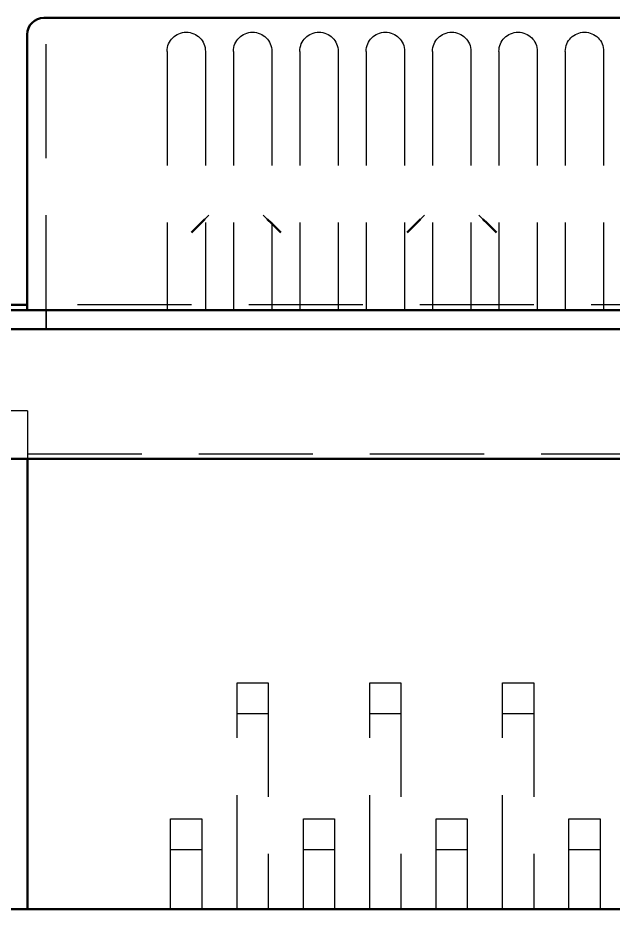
# Model space of a CAD drawing. Header units: millimetres. Extents: x 0 to 420, y 0 to 297.
# Drawn here: x 220.63 to 233.05, y 179.51 to 198.11 of the extents above; entities that cross this region are included whole.
import ezdxf

# ---------------------------------------------------------------- set-up
doc = ezdxf.new("R2010")
doc.units = ezdxf.units.MM
doc.header["$LTSCALE"] = 0.75
doc.linetypes.add('HIDDEN2', pattern=[4.7625, 3.175, -1.5875])
doc.layers.add('Hidden', color=7, linetype='HIDDEN2', lineweight=25)
doc.layers.add('Visible', color=7, linetype='Continuous', lineweight=50)

msp = doc.modelspace()

# ---------------------------------------------------------------- linework, layer by layer
at = {"layer": 'Hidden', "extrusion": (-1e-16, -1, 0)}
for p, q in [((221.226, 191.615), (221.226, 198.115)), ((223.746, 197.415), (223.746, 192.015)), ((224.546, 197.415), (224.546, 192.015)), ((225.131, 197.415), (225.131, 192.015)), ((225.931, 197.415), (225.931, 192.015)), ((226.516, 197.415), (226.516, 192.015)), ((227.316, 197.415), (227.316, 192.015)), ((227.901, 197.415), (227.901, 192.015)), ((228.701, 197.415), (228.701, 192.015)), ((229.286, 197.415), (229.286, 192.015)), ((230.086, 197.415), (230.086, 192.015)), ((230.671, 197.415), (230.671, 192.015)), ((231.471, 197.415), (231.471, 192.015)), ((232.056, 197.415), (232.056, 192.015)), ((232.856, 197.415), (232.856, 192.015)), ((224.536, 193.915), (224.619, 193.998)), ((225.836, 193.915), (225.753, 193.998)), ((229.036, 193.915), (229.119, 193.998)), ((230.336, 193.915), (230.253, 193.998)), ((238.546, 192.128), (220.826, 192.128)), ((238.546, 192.128), (220.826, 192.128)), ((221.226, 192.015), (221.226, 191.615)), ((220.836, 189.915), (214.281, 189.915)), ((220.836, 189.915), (220.836, 188.915)), ((220.836, 189.015), (238.536, 189.015)), ((225.206, 183.59), (225.206, 184.24)), ((225.206, 184.24), (225.856, 184.24)), ((225.206, 179.515), (225.206, 184.24)), ((225.206, 184.24), (225.856, 184.24)), ((225.856, 184.24), (225.856, 183.59)), ((225.856, 184.24), (225.856, 179.515)), ((227.976, 183.59), (227.976, 184.24)), ((227.976, 184.24), (228.626, 184.24)), ((227.976, 179.515), (227.976, 184.24)), ((227.976, 184.24), (228.626, 184.24)), ((228.626, 184.24), (228.626, 183.59)), ((228.626, 184.24), (228.626, 179.515)), ((230.746, 183.59), (230.746, 184.24)), ((230.746, 184.24), (231.396, 184.24)), ((230.746, 179.515), (230.746, 184.24)), ((230.746, 184.24), (231.396, 184.24)), ((231.396, 184.24), (231.396, 183.59)), ((231.396, 184.24), (231.396, 179.515)), ((225.856, 183.59), (225.206, 183.59)), ((228.626, 183.59), (227.976, 183.59)), ((231.396, 183.59), (230.746, 183.59)), ((223.821, 180.75), (223.821, 181.4)), ((223.821, 181.4), (224.471, 181.4)), ((223.821, 179.515), (223.821, 181.4)), ((223.821, 181.4), (224.471, 181.4)), ((224.471, 181.4), (224.471, 180.75)), ((224.471, 181.4), (224.471, 179.515)), ((226.591, 180.75), (226.591, 181.4)), ((226.591, 181.4), (227.241, 181.4)), ((226.591, 179.515), (226.591, 181.4)), ((226.591, 181.4), (227.241, 181.4)), ((227.241, 181.4), (227.241, 180.75)), ((227.241, 181.4), (227.241, 179.515)), ((229.361, 180.75), (229.361, 181.4)), ((229.361, 181.4), (230.011, 181.4)), ((229.361, 179.515), (229.361, 181.4)), ((229.361, 181.4), (230.011, 181.4)), ((230.011, 181.4), (230.011, 180.75)), ((230.011, 181.4), (230.011, 179.515)), ((232.131, 180.75), (232.131, 181.4)), ((232.131, 181.4), (232.781, 181.4)), ((232.131, 179.515), (232.131, 181.4)), ((232.131, 181.4), (232.781, 181.4)), ((232.781, 181.4), (232.781, 180.75)), ((232.781, 181.4), (232.781, 179.515)), ((224.471, 180.75), (223.821, 180.75)), ((227.241, 180.75), (226.591, 180.75)), ((230.011, 180.75), (229.361, 180.75)), ((232.781, 180.75), (232.131, 180.75))]:
    msp.add_line(p, q, dxfattribs=at)
at = {"layer": 'Hidden', "extrusion": (0, 0, -1)}
for centre in [(-224.146, 197.415), (-225.531, 197.415), (-226.916, 197.415), (-228.301, 197.415), (-229.686, 197.415), (-231.071, 197.415), (-232.456, 197.415)]:
    msp.add_arc(centre, 0.4, 360, 180, dxfattribs=at)
at = {"layer": 'Visible', "extrusion": (-1e-16, -1, 0)}
for p, q in [((222.826, 198.115), (221.176, 198.115)), ((222.826, 198.115), (236.546, 198.115)), ((220.826, 197.765), (220.826, 192.015)), ((224.442, 193.82), (224.253, 193.632)), ((224.442, 193.82), (224.536, 193.915)), ((225.93, 193.82), (225.836, 193.915)), ((225.93, 193.82), (226.119, 193.632)), ((228.942, 193.82), (228.753, 193.632)), ((228.942, 193.82), (229.036, 193.915)), ((230.43, 193.82), (230.336, 193.915)), ((230.43, 193.82), (230.619, 193.632)), ((215.281, 192.015), (244.091, 192.015)), ((220.826, 192.128), (219.663, 192.128)), ((220.826, 192.128), (219.663, 192.128)), ((215.281, 191.615), (244.091, 191.615)), ((215.281, 191.615), (244.091, 191.615)), ((244.091, 188.915), (215.281, 188.915)), ((220.836, 188.915), (220.836, 179.515)), ((214.281, 179.515), (220.836, 179.515)), ((220.836, 179.515), (222.336, 179.515)), ((222.336, 179.515), (237.036, 179.515))]:
    msp.add_line(p, q, dxfattribs=at)
at = {"layer": 'Visible', "extrusion": (0, 0, -1)}
msp.add_arc((-221.176, 197.765), 0.35, 0, 90, dxfattribs=at)

doc.saveas('drawing.dxf')
